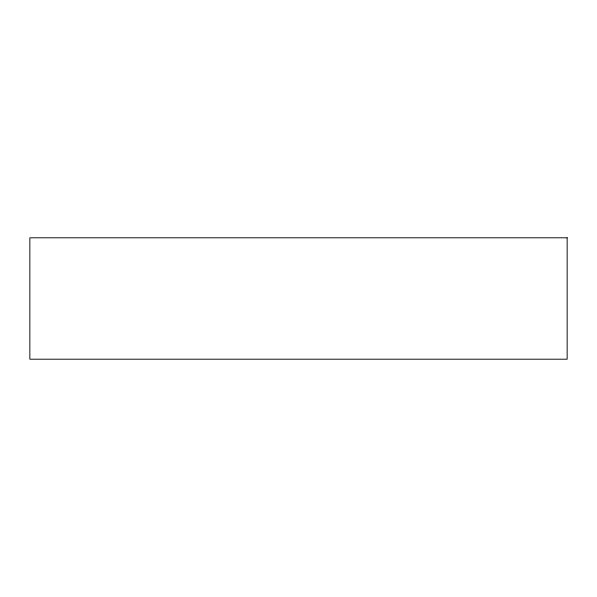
<?xml version="1.0" encoding="UTF-8"?>
<svg xmlns="http://www.w3.org/2000/svg" width="597" height="597" viewBox="0 0 597 597"><rect width="100%" height="100%" fill="white"/><g stroke="black" fill="none" stroke-linecap="round" stroke-linejoin="round"><path stroke-width="0.9" d="M567.15 237.8L29.85 237.8L29.85 359.2L567.15 359.2L567.15 237.8"/></g></svg>
